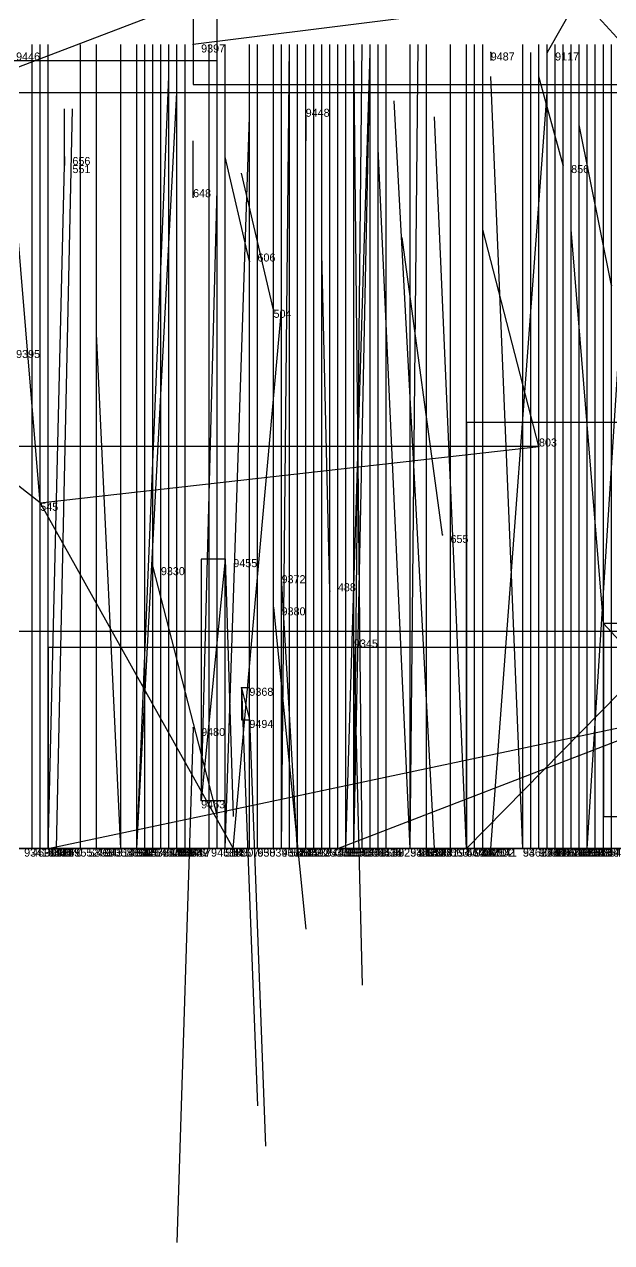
# Model space of a CAD drawing. Extents: x -0.07 to 1.1, y -0.07 to 1.1.
# Drawn here: x 0.695 to 0.768, y -0.049 to 0.1025 of the extents above; entities that cross this region are included whole.
import ezdxf

# ---------------------------------------------------------------- set-up
doc = ezdxf.new("R2010")
doc.units = 0
for name, color, linetype in [('Clients', 3, 'CONTINUOUS'), ('Facilities', 3, 'CONTINUOUS'), ('Facilities_lines', 3, 'CONTINUOUS'), ('Min_max_boxes', 1, 'CONTINUOUS'), ('Normals', 1, 'CONTINUOUS'), ('Source_points', 5, 'CONTINUOUS'), ('Text', 3, 'CONTINUOUS')]:
    doc.layers.add(name, color=color, linetype=linetype)

msp = doc.modelspace()

# ---------------------------------------------------------------- linework, layer by layer
at = {"layer": 'Clients', "color": 5}
for p in [(0.716, 0.1, 1), (0.76, 0.099, 1), (0.7, 0.085), (0.759, 0.05), (0.723, 0.016, 1), (0.717, 0.006, 1), (0.696, 0, 0.267), (0.696, 0, 0.442), (0.697, 0, 0.227), (0.697, 0, 0.617), (0.698, 0, 0.196), (0.698, 0, 0.346), (0.698, 0, 0.502), (0.698, 0, 0.518), (0.698, 0, 0.854), (0.702, 0, 0.168), (0.702, 0, 0.64), (0.704, 0, 0.255), (0.704, 0, 0.307), (0.704, 0, 0.852), (0.707, 0, 0.006), (0.707, 0, 0.498), (0.707, 0, 0.586), (0.707, 0, 0.664), (0.709, 0, 0.682), (0.71, 0, 0.379), (0.71, 0, 0.694), (0.711, 0, 0.408), (0.712, 0, 0.262), (0.712, 0, 0.351), (0.712, 0, 0.414), (0.712, 0, 0.611), (0.713, 0, 0.125), (0.713, 0, 0.809), (0.714, 0, 0.461), (0.715, 0, 0.316), (0.715, 0, 0.445), (0.715, 0, 0.591), (0.718, 0, 0.471), (0.719, 0, 0.274), (0.72, 0, 0.163), (0.721, 0, 0.003), (0.723, 0, 0.758), (0.724, 0, 0.15), (0.726, 0, 0.467), (0.727, 0, 0.394), (0.727, 0, 0.52), (0.727, 0, 0.332), (0.728, 0, 0.469), (0.729, 0, 0.406), (0.73, 0, 0.859), (0.731, 0, 0.516), (0.731, 0, 0.65), (0.732, 0, 0.629), (0.732, 0, 0.534), (0.733, 0, 0.264), (0.733, 0, 0.362), (0.734, 0, 0.637), (0.735, 0, 0.401), (0.736, 0, 0.594), (0.738, 0, 0.361), (0.738, 0, 0.648), (0.738, 0, 0.859), (0.739, 0, 0.554), (0.74, 0, 0.172), (0.743, 0, 0.174), (0.743, 0, 0.625), (0.743, 0, 0.809), (0.745, 0, 0.595), (0.745, 0, 0.732), (0.745, 0, 0.849), (0.745, 0, 0.779), (0.748, 0, 0.236), (0.748, 0, 0.844), (0.75, 0, 0.184), (0.75, 0, 0.441), (0.75, 0, 0.976), (0.751, 0, 0.708), (0.751, 0, 0.851), (0.752, 0, 0.366), (0.752, 0, 0.356), (0.757, 0, 0.54), (0.759, 0, 0.329), (0.759, 0, 0.424), (0.76, 0, 0.274), (0.761, 0, 0.228), (0.762, 0, 0.257), (0.762, 0, 0.736), (0.762, 0, 0.831), (0.763, 0, 0.848), (0.763, 0, 0.792), (0.764, 0, 0.192), (0.764, 0, 0.438), (0.765, 0, 0.57), (0.765, 0, 0.63), (0.766, 0, 0.204), (0.766, 0, 0.157), (0.766, 0, 0.436), (0.766, 0, 0.648), (0.767, 0, 0.201), (0.767, 0, 0.186), (0.768, 0, 0.683)]:
    msp.add_point(p, dxfattribs=at)
at = {"layer": 'Facilities', "color": 3}
for p in [(0.753, 0.099, 1), (0.73, 0.091, 1), (0.7, 0.086), (0.762, 0.085), (0.716, 0.081), (0.723, 0.073), (0.768, 0.07), (0.726, 0.067), (0.697, 0.043), (0.747, 0.039), (0.711, 0.035, 1), (0.72, 0.036, 1), (0.727, 0.033, 1), (0.733, 0.032), (0.726, 0.03, 1), (0.767, 0.028), (0.736, 0.025, 1), (0.722, 0.02, 1), (0.716, 0.015, 1), (0.698, 0, 0.991), (0.699, 0, 0.044), (0.709, 0, 0.955), (0.709, 0, 0.966), (0.72, 0, 0.044), (0.727, 0, 0.914), (0.734, 0, 0.986), (0.735, 0, 0.923), (0.736, 0, 0.93), (0.736, 0, 0.907), (0.737, 0, 0.084), (0.743, 0, 0.918), (0.743, 0, 0.995), (0.746, 0, 0.968), (0.753, 0, 0.054), (0.757, 0, 0.947), (0.758, 0, 0.927), (0.76, 0, 0.128), (0.761, 0, 0.852), (0.765, 0, 0.047)]:
    msp.add_point(p, dxfattribs=at)
at = {"layer": 'Facilities_lines', "color": 3}
for p, q in [((0.72, 0.107), (0.686, 0.094)), ((0.764, 0.106, 1), (0.716, 0.1, 1)), ((0.764, 0.106, 1), (0.76, 0.099, 1)), ((0.764, 0.106, 1), (0.774, 0.095, 1)), ((0.7, 0.086), (0.7, 0.085)), ((0.802, 0.053, 1), (0.75, 0, 0.976)), ((0.697, 0.043), (0.688, 0.05)), ((0.697, 0.043), (0.759, 0.05)), ((0.697, 0.043), (0.721, 0, 0.003)), ((0.72, 0.036, 1), (0.717, 0.006, 1)), ((0.767, 0.028), (0.789, 0.004)), ((0.734, 0, 0.986), (0.804, 0.027, 1)), ((0.698, 0, 0.991), (0.816, 0.025, 1)), ((0.722, 0.02, 1), (0.723, 0.016, 1)), ((0.598, 0, 0.357), (0.696, 0, 0.442)), ((0.598, 0, 0.357), (0.738, 0, 0.361)), ((0.598, 0, 0.357), (0.698, 0, 0.346)), ((0.598, 0, 0.357), (0.71, 0, 0.379)), ((0.598, 0, 0.357), (0.733, 0, 0.362)), ((0.598, 0, 0.357), (0.715, 0, 0.316)), ((0.598, 0, 0.357), (0.712, 0, 0.351)), ((0.598, 0, 0.357), (0.711, 0, 0.408)), ((0.598, 0, 0.357), (0.727, 0, 0.394)), ((0.598, 0, 0.357), (0.704, 0, 0.307)), ((0.637, 0, 0.647), (0.734, 0, 0.637)), ((0.637, 0, 0.647), (0.732, 0, 0.629)), ((0.637, 0, 0.647), (0.71, 0, 0.694)), ((0.637, 0, 0.647), (0.707, 0, 0.586)), ((0.637, 0, 0.647), (0.707, 0, 0.664)), ((0.637, 0, 0.647), (0.731, 0, 0.65)), ((0.637, 0, 0.647), (0.702, 0, 0.64)), ((0.637, 0, 0.647), (0.709, 0, 0.682)), ((0.637, 0, 0.647), (0.698, 0, 0.518)), ((0.637, 0, 0.647), (0.743, 0, 0.625)), ((0.637, 0, 0.647), (0.738, 0, 0.648)), ((0.637, 0, 0.647), (0.715, 0, 0.591)), ((0.637, 0, 0.647), (0.712, 0, 0.611)), ((0.637, 0, 0.647), (0.697, 0, 0.617)), ((0.637, 0, 0.647), (0.766, 0, 0.648)), ((0.641, 0, 0.861), (0.698, 0, 0.854)), ((0.734, 0, 0.986), (0.642, 0, 0.983)), ((0.658, 0, 0.127), (0.704, 0, 0.255)), ((0.658, 0, 0.127), (0.696, 0, 0.267)), ((0.875, 0, 0.481), (0.689, 0, 0.484)), ((0.76, 0, 0.128), (0.697, 0, 0.227)), ((0.76, 0, 0.128), (0.698, 0, 0.196)), ((0.875, 0, 0.481), (0.698, 0, 0.502)), ((0.76, 0, 0.128), (0.702, 0, 0.168)), ((0.761, 0, 0.852), (0.704, 0, 0.852)), ((0.818, 0, 0.017), (0.707, 0, 0.006)), ((0.875, 0, 0.481), (0.707, 0, 0.498)), ((0.709, 0, 0.955), (0.801, 0, 0.962)), ((0.76, 0, 0.128), (0.712, 0, 0.262)), ((0.855, 0, 0.436), (0.712, 0, 0.414)), ((0.76, 0, 0.128), (0.713, 0, 0.125)), ((0.761, 0, 0.852), (0.713, 0, 0.809)), ((0.855, 0, 0.436), (0.714, 0, 0.461)), ((0.855, 0, 0.436), (0.715, 0, 0.445)), ((0.875, 0, 0.481), (0.718, 0, 0.471)), ((0.895, 0, 0.278), (0.719, 0, 0.274)), ((0.76, 0, 0.128), (0.72, 0, 0.163)), ((0.761, 0, 0.852), (0.723, 0, 0.758)), ((0.76, 0, 0.128), (0.724, 0, 0.15)), ((0.855, 0, 0.436), (0.726, 0, 0.467)), ((0.875, 0, 0.481), (0.727, 0, 0.52)), ((0.875, 0, 0.336), (0.727, 0, 0.332)), ((0.875, 0, 0.481), (0.728, 0, 0.469)), ((0.855, 0, 0.436), (0.729, 0, 0.406)), ((0.761, 0, 0.852), (0.73, 0, 0.859)), ((0.875, 0, 0.481), (0.731, 0, 0.516)), ((0.895, 0, 0.553), (0.732, 0, 0.534)), ((0.76, 0, 0.128), (0.733, 0, 0.264)), ((0.734, 0, 0.986), (0.844, 0, 0.968)), ((0.855, 0, 0.436), (0.735, 0, 0.401)), ((0.735, 0, 0.923), (0.816, 0, 0.916)), ((0.854, 0, 0.599), (0.736, 0, 0.594)), ((0.736, 0, 0.93), (0.797, 0, 0.924)), ((0.761, 0, 0.852), (0.738, 0, 0.859)), ((0.895, 0, 0.553), (0.739, 0, 0.554)), ((0.76, 0, 0.128), (0.74, 0, 0.172)), ((0.76, 0, 0.128), (0.743, 0, 0.174)), ((0.743, 0, 0.918), (0.786, 0, 0.919)), ((0.761, 0, 0.852), (0.743, 0, 0.809)), ((0.854, 0, 0.599), (0.745, 0, 0.595)), ((0.761, 0, 0.852), (0.745, 0, 0.732)), ((0.761, 0, 0.852), (0.745, 0, 0.849)), ((0.761, 0, 0.852), (0.745, 0, 0.779)), ((0.746, 0, 0.968), (0.842, 0, 0.936)), ((0.76, 0, 0.128), (0.748, 0, 0.236)), ((0.761, 0, 0.852), (0.748, 0, 0.844)), ((0.76, 0, 0.128), (0.75, 0, 0.184)), ((0.855, 0, 0.436), (0.75, 0, 0.441)), ((0.875, 0, 0.712), (0.751, 0, 0.708)), ((0.761, 0, 0.852), (0.751, 0, 0.851)), ((0.875, 0, 0.336), (0.752, 0, 0.366)), ((0.875, 0, 0.336), (0.752, 0, 0.356)), ((0.895, 0, 0.553), (0.757, 0, 0.54)), ((0.875, 0, 0.336), (0.759, 0, 0.329)), ((0.855, 0, 0.436), (0.759, 0, 0.424)), ((0.76, 0, 0.128), (0.764, 0, 0.192)), ((0.76, 0, 0.128), (0.766, 0, 0.204)), ((0.76, 0, 0.128), (0.79, 0, 0.118)), ((0.76, 0, 0.128), (0.788, 0, 0.154)), ((0.76, 0, 0.128), (0.766, 0, 0.157)), ((0.76, 0, 0.128), (0.778, 0, 0.1)), ((0.76, 0, 0.128), (0.781, 0, 0.188)), ((0.76, 0, 0.128), (0.767, 0, 0.201)), ((0.76, 0, 0.128), (0.822, 0, 0.145)), ((0.76, 0, 0.128), (0.821, 0, 0.141)), ((0.76, 0, 0.128), (0.761, 0, 0.228)), ((0.76, 0, 0.128), (0.787, 0, 0.105)), ((0.76, 0, 0.128), (0.767, 0, 0.186)), ((0.76, 0, 0.128), (0.762, 0, 0.257)), ((0.895, 0, 0.278), (0.76, 0, 0.274)), ((0.761, 0, 0.852), (0.762, 0, 0.736)), ((0.761, 0, 0.852), (0.763, 0, 0.848)), ((0.761, 0, 0.852), (0.829, 0, 0.855)), ((0.761, 0, 0.852), (0.762, 0, 0.831)), ((0.761, 0, 0.852), (0.814, 0, 0.836)), ((0.761, 0, 0.852), (0.781, 0, 0.787)), ((0.761, 0, 0.852), (0.799, 0, 0.855)), ((0.761, 0, 0.852), (0.773, 0, 0.81)), ((0.761, 0, 0.852), (0.821, 0, 0.895)), ((0.761, 0, 0.852), (0.763, 0, 0.792)), ((0.761, 0, 0.852), (0.812, 0, 0.784)), ((0.761, 0, 0.852), (0.806, 0, 0.811)), ((0.855, 0, 0.436), (0.764, 0, 0.438)), ((0.854, 0, 0.599), (0.765, 0, 0.57)), ((0.854, 0, 0.599), (0.765, 0, 0.63)), ((0.855, 0, 0.436), (0.766, 0, 0.436)), ((0.875, 0, 0.712), (0.768, 0, 0.683))]:
    msp.add_line(p, q, dxfattribs=at)
at = {"layer": 'Min_max_boxes', "color": 1}
for p, q in [((0.716, 0.247, 1), (0.716, 0.095, 1)), ((0.716, 0.247, 1), (0.716, 0.095, 1)), ((0.719, 0.098, 1), (0.719, 0.247, 1)), ((0.719, 0.098, 1), (0.719, 0.247, 1)), ((0.642, 0.098, 1), (0.719, 0.098, 1)), ((0.642, 0.098, 1), (0.719, 0.098, 1)), ((0.719, 0.098, 1), (0.719, 0.098, 1)), ((0.686, 0.094), (0.77, 0.094)), ((0.686, 0.094), (0.77, 0.094)), ((0.716, 0.095, 1), (0.789, 0.095, 1)), ((0.716, 0.095, 1), (0.789, 0.095, 1)), ((0.716, 0.095, 1), (0.716, 0.095, 1)), ((0.7, 0.085), (0.7, 0.086)), ((0.7, 0.086), (0.7, 0.086)), ((0.7, 0.086), (0.7, 0.085)), ((0.7, 0.085), (0.7, 0.086)), ((0.7, 0.086), (0.7, 0.086)), ((0.7, 0.086), (0.7, 0.085)), ((0.7, 0.086), (0.7, 0.086)), ((0.7, 0.086), (0.7, 0.086)), ((0.7, 0.085), (0.7, 0.085)), ((0.7, 0.085), (0.7, 0.085)), ((0.7, 0.085), (0.7, 0.085)), ((0.7, 0.085), (0.7, 0.085)), ((0.802, 0.053, 0.976), (0.75, 0.053, 0.976)), ((0.75, 0.053, 0.976), (0.75, 0, 0.976)), ((0.802, 0.053, 1), (0.75, 0.053, 1)), ((0.75, 0.053, 1), (0.75, 0, 1)), ((0.75, 0.053, 0.976), (0.75, 0.053, 1)), ((0.759, 0.05), (0.688, 0.05)), ((0.759, 0.05, 0.003), (0.688, 0.05, 0.003)), ((0.759, 0), (0.759, 0.05)), ((0.759, 0, 0.003), (0.759, 0.05, 0.003)), ((0.759, 0.05), (0.759, 0.05, 0.003)), ((0.72, 0.036, 1), (0.717, 0.036, 1)), ((0.717, 0.036, 1), (0.717, 0.006, 1)), ((0.72, 0.036, 1), (0.717, 0.036, 1)), ((0.717, 0.036, 1), (0.717, 0.006, 1)), ((0.717, 0.036, 1), (0.717, 0.036, 1)), ((0.72, 0.006, 1), (0.72, 0.036, 1)), ((0.72, 0.006, 1), (0.72, 0.036, 1)), ((0.72, 0.036, 1), (0.72, 0.036, 1)), ((0.789, 0.028), (0.767, 0.028)), ((0.767, 0.028), (0.767, 0.004)), ((0.789, 0.028), (0.767, 0.028)), ((0.767, 0.028), (0.767, 0.004)), ((0.767, 0.028), (0.767, 0.028)), ((0.844, 0.027, 0.968), (0.642, 0.027, 0.968)), ((0.844, 0.027, 1), (0.642, 0.027, 1)), ((0.816, 0.025, 0.991), (0.698, 0.025, 0.991)), ((0.698, 0.025, 0.991), (0.698, 0, 0.991)), ((0.816, 0.025, 1), (0.698, 0.025, 1)), ((0.698, 0.025, 1), (0.698, 0, 1)), ((0.698, 0.025, 0.991), (0.698, 0.025, 1)), ((0.723, 0.02, 1), (0.722, 0.02, 1)), ((0.722, 0.02, 1), (0.722, 0.016, 1)), ((0.723, 0.02, 1), (0.722, 0.02, 1)), ((0.722, 0.02, 1), (0.722, 0.016, 1)), ((0.722, 0.02, 1), (0.722, 0.02, 1)), ((0.723, 0.016, 1), (0.723, 0.02, 1)), ((0.723, 0.016, 1), (0.723, 0.02, 1)), ((0.723, 0.02, 1), (0.723, 0.02, 1)), ((0.722, 0.016, 1), (0.723, 0.016, 1)), ((0.722, 0.016, 1), (0.723, 0.016, 1)), ((0.722, 0.016, 1), (0.722, 0.016, 1)), ((0.723, 0.016, 1), (0.723, 0.016, 1)), ((0.717, 0.006, 1), (0.72, 0.006, 1)), ((0.717, 0.006, 1), (0.72, 0.006, 1)), ((0.717, 0.006, 1), (0.717, 0.006, 1)), ((0.72, 0.006, 1), (0.72, 0.006, 1)), ((0.767, 0.004), (0.789, 0.004)), ((0.767, 0.004), (0.789, 0.004)), ((0.767, 0.004), (0.767, 0.004)), ((0.485, 0, 0.246), (0.738, 0, 0.246)), ((0.738, 0, 0.246), (0.485, 0, 0.246)), ((0.485, 0, 0.511), (0.738, 0, 0.511)), ((0.738, 0, 0.511), (0.485, 0, 0.511)), ((0.504, 0, 0.489), (0.766, 0, 0.489)), ((0.766, 0, 0.489), (0.504, 0, 0.489)), ((0.504, 0, 0.749), (0.766, 0, 0.749)), ((0.766, 0, 0.749), (0.504, 0, 0.749)), ((0.57, 0, 0.753), (0.698, 0, 0.753)), ((0.698, 0, 0.753), (0.57, 0, 0.753)), ((0.57, 0, 0.895), (0.698, 0, 0.895)), ((0.698, 0, 0.895), (0.57, 0, 0.895)), ((0.602, 0, 0.101), (0.704, 0, 0.101)), ((0.704, 0, 0.101), (0.602, 0, 0.101)), ((0.602, 0, 0.267), (0.704, 0, 0.267)), ((0.704, 0, 0.267), (0.602, 0, 0.267)), ((0.642, 0, 0.968), (0.844, 0, 0.968)), ((0.642, 0, 1), (0.844, 0, 1)), ((0.688, 0), (0.759, 0)), ((0.688, 0, 0.003), (0.759, 0, 0.003)), ((0.689, 0, 0.469), (0.895, 0, 0.469)), ((0.895, 0, 0.469), (0.689, 0, 0.469)), ((0.689, 0, 0.521), (0.895, 0, 0.521)), ((0.895, 0, 0.521), (0.689, 0, 0.521)), ((0.697, 0, 0.1), (0.822, 0, 0.1)), ((0.822, 0, 0.1), (0.697, 0, 0.1)), ((0.697, 0, 0.1), (0.697, 0, 0.1)), ((0.697, 0, 0.264), (0.822, 0, 0.264)), ((0.822, 0, 0.264), (0.697, 0, 0.264)), ((0.697, 0, 0.264), (0.697, 0, 0.264)), ((0.697, 0, 0.1), (0.697, 0, 0.264)), ((0.697, 0, 0.1), (0.697, 0, 0.264)), ((0.698, 0, 0.991), (0.816, 0, 0.991)), ((0.698, 0, 1), (0.816, 0, 1)), ((0.698, 0, 0.991), (0.698, 0, 1)), ((0.698, 0, 0.753), (0.698, 0, 0.753)), ((0.698, 0, 0.895), (0.698, 0, 0.895)), ((0.698, 0, 0.753), (0.698, 0, 0.895)), ((0.698, 0, 0.753), (0.698, 0, 0.895)), ((0.704, 0, 0.101), (0.704, 0, 0.101)), ((0.704, 0, 0.267), (0.704, 0, 0.267)), ((0.704, 0, 0.101), (0.704, 0, 0.267)), ((0.704, 0, 0.101), (0.704, 0, 0.267)), ((0.704, 0, 0.732), (0.829, 0, 0.732)), ((0.829, 0, 0.732), (0.704, 0, 0.732)), ((0.704, 0, 0.732), (0.704, 0, 0.732)), ((0.704, 0, 0.895), (0.829, 0, 0.895)), ((0.829, 0, 0.895), (0.704, 0, 0.895)), ((0.704, 0, 0.895), (0.704, 0, 0.895)), ((0.704, 0, 0.732), (0.704, 0, 0.895)), ((0.704, 0, 0.732), (0.704, 0, 0.895)), ((0.707, 0, 0.006), (0.818, 0, 0.006)), ((0.818, 0, 0.006), (0.707, 0, 0.006)), ((0.707, 0, 0.006), (0.707, 0, 0.006)), ((0.707, 0, 0.017), (0.818, 0, 0.017)), ((0.818, 0, 0.017), (0.707, 0, 0.017)), ((0.707, 0, 0.017), (0.707, 0, 0.017)), ((0.707, 0, 0.006), (0.707, 0, 0.017)), ((0.707, 0, 0.006), (0.707, 0, 0.017)), ((0.709, 0, 0.955), (0.801, 0, 0.955)), ((0.801, 0, 0.955), (0.709, 0, 0.955)), ((0.709, 0, 0.955), (0.709, 0, 0.955)), ((0.709, 0, 0.962), (0.801, 0, 0.962)), ((0.801, 0, 0.962), (0.709, 0, 0.962)), ((0.709, 0, 0.962), (0.709, 0, 0.962)), ((0.709, 0, 0.955), (0.709, 0, 0.962)), ((0.709, 0, 0.955), (0.709, 0, 0.962)), ((0.712, 0, 0.394), (0.861, 0, 0.394)), ((0.861, 0, 0.394), (0.712, 0, 0.394)), ((0.712, 0, 0.394), (0.712, 0, 0.394)), ((0.712, 0, 0.467), (0.861, 0, 0.467)), ((0.861, 0, 0.467), (0.712, 0, 0.467)), ((0.712, 0, 0.467), (0.712, 0, 0.467)), ((0.712, 0, 0.394), (0.712, 0, 0.467)), ((0.712, 0, 0.394), (0.712, 0, 0.467)), ((0.719, 0, 0.262), (0.895, 0, 0.262)), ((0.895, 0, 0.262), (0.719, 0, 0.262)), ((0.719, 0, 0.262), (0.719, 0, 0.262)), ((0.719, 0, 0.285), (0.895, 0, 0.285)), ((0.895, 0, 0.285), (0.719, 0, 0.285)), ((0.719, 0, 0.285), (0.719, 0, 0.285)), ((0.719, 0, 0.262), (0.719, 0, 0.285)), ((0.719, 0, 0.262), (0.719, 0, 0.285)), ((0.727, 0, 0.299), (0.892, 0, 0.299)), ((0.892, 0, 0.299), (0.727, 0, 0.299)), ((0.727, 0, 0.299), (0.727, 0, 0.299)), ((0.727, 0, 0.366), (0.892, 0, 0.366)), ((0.892, 0, 0.366), (0.727, 0, 0.366)), ((0.727, 0, 0.366), (0.727, 0, 0.366)), ((0.727, 0, 0.299), (0.727, 0, 0.366)), ((0.727, 0, 0.299), (0.727, 0, 0.366)), ((0.732, 0, 0.531), (0.899, 0, 0.531)), ((0.899, 0, 0.531), (0.732, 0, 0.531)), ((0.732, 0, 0.531), (0.732, 0, 0.531)), ((0.732, 0, 0.572), (0.899, 0, 0.572)), ((0.899, 0, 0.572), (0.732, 0, 0.572)), ((0.732, 0, 0.572), (0.732, 0, 0.572)), ((0.732, 0, 0.531), (0.732, 0, 0.572)), ((0.732, 0, 0.531), (0.732, 0, 0.572)), ((0.735, 0, 0.916), (0.816, 0, 0.916)), ((0.816, 0, 0.916), (0.735, 0, 0.916)), ((0.735, 0, 0.916), (0.735, 0, 0.916)), ((0.735, 0, 0.923), (0.816, 0, 0.923)), ((0.816, 0, 0.923), (0.735, 0, 0.923)), ((0.735, 0, 0.923), (0.735, 0, 0.923)), ((0.735, 0, 0.916), (0.735, 0, 0.923)), ((0.735, 0, 0.916), (0.735, 0, 0.923)), ((0.736, 0, 0.56), (0.882, 0, 0.56)), ((0.882, 0, 0.56), (0.736, 0, 0.56)), ((0.736, 0, 0.56), (0.736, 0, 0.56)), ((0.736, 0, 0.651), (0.882, 0, 0.651)), ((0.882, 0, 0.651), (0.736, 0, 0.651)), ((0.736, 0, 0.651), (0.736, 0, 0.651)), ((0.736, 0, 0.56), (0.736, 0, 0.651)), ((0.736, 0, 0.56), (0.736, 0, 0.651)), ((0.736, 0, 0.924), (0.797, 0, 0.924)), ((0.797, 0, 0.924), (0.736, 0, 0.924)), ((0.736, 0, 0.924), (0.736, 0, 0.924)), ((0.736, 0, 0.93), (0.797, 0, 0.93)), ((0.797, 0, 0.93), (0.736, 0, 0.93)), ((0.736, 0, 0.93), (0.736, 0, 0.93)), ((0.736, 0, 0.924), (0.736, 0, 0.93)), ((0.736, 0, 0.924), (0.736, 0, 0.93)), ((0.738, 0, 0.246), (0.738, 0, 0.246)), ((0.738, 0, 0.511), (0.738, 0, 0.511)), ((0.738, 0, 0.246), (0.738, 0, 0.511)), ((0.738, 0, 0.246), (0.738, 0, 0.511)), ((0.743, 0, 0.918), (0.786, 0, 0.918)), ((0.786, 0, 0.918), (0.743, 0, 0.918)), ((0.743, 0, 0.918), (0.743, 0, 0.918)), ((0.743, 0, 0.919), (0.786, 0, 0.919)), ((0.786, 0, 0.919), (0.743, 0, 0.919)), ((0.743, 0, 0.919), (0.743, 0, 0.919)), ((0.743, 0, 0.918), (0.743, 0, 0.919)), ((0.743, 0, 0.918), (0.743, 0, 0.919)), ((0.746, 0, 0.936), (0.842, 0, 0.936)), ((0.842, 0, 0.936), (0.746, 0, 0.936)), ((0.746, 0, 0.936), (0.746, 0, 0.936)), ((0.746, 0, 0.968), (0.842, 0, 0.968)), ((0.842, 0, 0.968), (0.746, 0, 0.968)), ((0.746, 0, 0.968), (0.746, 0, 0.968)), ((0.746, 0, 0.936), (0.746, 0, 0.968)), ((0.746, 0, 0.936), (0.746, 0, 0.968)), ((0.75, 0, 0.976), (0.802, 0, 0.976)), ((0.75, 0, 1), (0.802, 0, 1)), ((0.75, 0, 0.976), (0.75, 0, 1)), ((0.751, 0, 0.665), (0.892, 0, 0.665)), ((0.892, 0, 0.665), (0.751, 0, 0.665)), ((0.751, 0, 0.665), (0.751, 0, 0.665)), ((0.751, 0, 0.757), (0.892, 0, 0.757)), ((0.892, 0, 0.757), (0.751, 0, 0.757)), ((0.751, 0, 0.757), (0.751, 0, 0.757)), ((0.751, 0, 0.665), (0.751, 0, 0.757)), ((0.751, 0, 0.665), (0.751, 0, 0.757)), ((0.759, 0), (0.759, 0, 0.003)), ((0.766, 0, 0.489), (0.766, 0, 0.489)), ((0.766, 0, 0.749), (0.766, 0, 0.749)), ((0.766, 0, 0.489), (0.766, 0, 0.749)), ((0.766, 0, 0.489), (0.766, 0, 0.749))]:
    msp.add_line(p, q, dxfattribs=at)
at = {"layer": 'Normals', "color": 1}
for p, q in [((0.696, 0, 0.442), (0.696, 0.1, 0.442)), ((0.696, 0, 0.267), (0.696, 0.1, 0.267)), ((0.697, 0, 0.227), (0.697, 0.1, 0.227)), ((0.697, 0, 0.617), (0.697, 0.1, 0.617)), ((0.698, 0, 0.196), (0.698, 0.1, 0.196)), ((0.698, 0, 0.346), (0.698, 0.1, 0.346)), ((0.698, 0, 0.502), (0.698, 0.1, 0.502)), ((0.698, 0, 0.518), (0.698, 0.1, 0.518)), ((0.698, 0, 0.854), (0.698, 0.1, 0.854)), ((0.702, 0, 0.168), (0.702, 0.1, 0.168)), ((0.702, 0, 0.64), (0.702, 0.1, 0.64)), ((0.704, 0, 0.255), (0.704, 0.1, 0.255)), ((0.704, 0, 0.307), (0.704, 0.1, 0.307)), ((0.704, 0, 0.852), (0.704, 0.1, 0.852)), ((0.707, 0, 0.498), (0.707, 0.1, 0.498)), ((0.707, 0, 0.586), (0.707, 0.1, 0.586)), ((0.707, 0, 0.664), (0.707, 0.1, 0.664)), ((0.709, 0, 0.682), (0.709, 0.1, 0.682)), ((0.71, 0, 0.379), (0.71, 0.1, 0.379)), ((0.71, 0, 0.694), (0.71, 0.1, 0.694)), ((0.711, 0, 0.408), (0.711, 0.1, 0.408)), ((0.712, 0, 0.414), (0.712, 0.1, 0.414)), ((0.712, 0, 0.262), (0.712, 0.1, 0.262)), ((0.712, 0, 0.351), (0.712, 0.1, 0.351)), ((0.712, 0, 0.611), (0.712, 0.1, 0.611)), ((0.713, 0, 0.125), (0.713, 0.1, 0.125)), ((0.713, 0, 0.809), (0.713, 0.1, 0.809)), ((0.714, 0, 0.461), (0.714, 0.1, 0.461)), ((0.715, 0, 0.316), (0.715, 0.1, 0.316)), ((0.715, 0, 0.445), (0.715, 0.1, 0.445)), ((0.715, 0, 0.591), (0.715, 0.1, 0.591)), ((0.716, 0.1, 1), (0.716, 0.1, 1.1)), ((0.718, 0, 0.471), (0.718, 0.1, 0.471)), ((0.719, 0, 0.274), (0.719, 0.1, 0.274)), ((0.72, 0, 0.163), (0.72, 0.1, 0.163)), ((0.723, 0, 0.758), (0.723, 0.1, 0.758)), ((0.724, 0, 0.15), (0.724, 0.1, 0.15)), ((0.726, 0, 0.467), (0.726, 0.1, 0.467)), ((0.727, 0, 0.332), (0.727, 0.1, 0.332)), ((0.727, 0, 0.394), (0.727, 0.1, 0.394)), ((0.727, 0, 0.52), (0.727, 0.1, 0.52)), ((0.727, 0, 0.914), (0.728, 0.1, 0.905)), ((0.728, 0, 0.469), (0.728, 0.1, 0.469)), ((0.729, 0, 0.406), (0.729, 0.1, 0.406)), ((0.73, 0, 0.859), (0.73, 0.1, 0.859)), ((0.731, 0, 0.516), (0.731, 0.1, 0.516)), ((0.731, 0, 0.65), (0.731, 0.1, 0.65)), ((0.732, 0, 0.534), (0.732, 0.1, 0.534)), ((0.732, 0, 0.629), (0.732, 0.1, 0.629)), ((0.733, 0, 0.264), (0.733, 0.1, 0.264)), ((0.733, 0, 0.362), (0.733, 0.1, 0.362)), ((0.734, 0, 0.637), (0.734, 0.1, 0.637)), ((0.735, 0, 0.401), (0.735, 0.1, 0.401)), ((0.737, 0, 0.084), (0.736, 0.1, 0.09)), ((0.736, 0, 0.594), (0.736, 0.1, 0.594)), ((0.736, 0, 0.907), (0.737, 0.1, 0.902)), ((0.738, 0, 0.361), (0.738, 0.1, 0.361)), ((0.738, 0, 0.648), (0.738, 0.1, 0.648)), ((0.738, 0, 0.859), (0.738, 0.1, 0.859)), ((0.739, 0, 0.554), (0.739, 0.1, 0.554)), ((0.74, 0, 0.172), (0.74, 0.1, 0.172)), ((0.743, 0, 0.174), (0.743, 0.1, 0.174)), ((0.743, 0, 0.625), (0.743, 0.1, 0.625)), ((0.743, 0, 0.918), (0.744, 0.1, 0.909)), ((0.743, 0, 0.809), (0.743, 0.1, 0.809)), ((0.745, 0, 0.595), (0.745, 0.1, 0.595)), ((0.745, 0, 0.732), (0.745, 0.1, 0.732)), ((0.745, 0, 0.849), (0.745, 0.1, 0.849)), ((0.745, 0, 0.779), (0.745, 0.1, 0.779)), ((0.748, 0, 0.236), (0.748, 0.1, 0.236)), ((0.748, 0, 0.844), (0.748, 0.1, 0.844)), ((0.75, 0, 0.184), (0.75, 0.1, 0.184)), ((0.75, 0, 0.441), (0.75, 0.1, 0.441)), ((0.751, 0, 0.708), (0.751, 0.1, 0.708)), ((0.751, 0, 0.851), (0.751, 0.1, 0.851)), ((0.752, 0, 0.366), (0.752, 0.1, 0.366)), ((0.752, 0, 0.356), (0.752, 0.1, 0.356)), ((0.757, 0, 0.54), (0.757, 0.1, 0.54)), ((0.759, 0, 0.329), (0.759, 0.1, 0.329)), ((0.759, 0, 0.424), (0.759, 0.1, 0.424)), ((0.76, 0, 0.128), (0.76, 0.1, 0.128)), ((0.76, 0, 0.274), (0.76, 0.1, 0.274)), ((0.761, 0, 0.228), (0.761, 0.1, 0.228)), ((0.761, 0, 0.852), (0.761, 0.1, 0.852)), ((0.762, 0, 0.257), (0.762, 0.1, 0.257)), ((0.762, 0, 0.736), (0.762, 0.1, 0.736)), ((0.762, 0, 0.831), (0.762, 0.1, 0.831)), ((0.763, 0, 0.848), (0.763, 0.1, 0.848)), ((0.763, 0, 0.792), (0.763, 0.1, 0.792)), ((0.764, 0, 0.192), (0.764, 0.1, 0.192)), ((0.764, 0, 0.438), (0.764, 0.1, 0.438)), ((0.765, 0, 0.57), (0.765, 0.1, 0.57)), ((0.765, 0, 0.63), (0.765, 0.1, 0.63)), ((0.766, 0, 0.204), (0.766, 0.1, 0.204)), ((0.766, 0, 0.157), (0.766, 0.1, 0.157)), ((0.766, 0, 0.436), (0.766, 0.1, 0.436)), ((0.766, 0, 0.648), (0.766, 0.1, 0.648)), ((0.767, 0, 0.201), (0.767, 0.1, 0.201)), ((0.767, 0, 0.186), (0.767, 0.1, 0.186)), ((0.768, 0, 0.683), (0.768, 0.1, 0.683)), ((0.735, 0, 0.923), (0.738, 0.099, 0.911)), ((0.736, 0, 0.93), (0.738, 0.099, 0.918)), ((0.753, 0.099, 1), (0.753, 0.098, 1.1)), ((0.758, 0, 0.927), (0.758, 0.099, 0.913)), ((0.76, 0.099, 1), (0.76, 0.099, 1.1)), ((0.709, 0, 0.955), (0.713, 0.096, 0.927)), ((0.757, 0, 0.947), (0.753, 0.096, 0.921)), ((0.762, 0.085), (0.759, 0.096, 0.099)), ((0.709, 0, 0.966), (0.714, 0.094, 0.932)), ((0.753, 0, 0.054), (0.76, 0.094, 0.086)), ((0.765, 0, 0.047), (0.771, 0.094, 0.081)), ((0.746, 0, 0.968), (0.741, 0.093, 0.931)), ((0.699, 0, 0.044), (0.701, 0.092, 0.084)), ((0.7, 0.086), (0.7, 0.092, 0.1)), ((0.7, 0.085), (0.7, 0.091, 0.1)), ((0.72, 0, 0.044), (0.723, 0.091, 0.085)), ((0.73, 0.091, 1), (0.73, 0.088, 1.1)), ((0.75, 0, 0.976), (0.746, 0.091, 0.935)), ((0.768, 0.07), (0.764, 0.09, 0.098)), ((0.716, 0.081), (0.716, 0.088, 0.1)), ((0.734, 0, 0.986), (0.734, 0.089, 0.94)), ((0.743, 0, 0.995), (0.739, 0.087, 0.946)), ((0.698, 0, 0.991), (0.7, 0.085, 0.938)), ((0.723, 0.073), (0.72, 0.086, 0.099)), ((0.726, 0.067), (0.722, 0.084, 0.098)), ((0.717, 0.006, 1), (0.719, 0.082, 0.936)), ((0.697, 0.043), (0.694, 0.079, 0.093)), ((0.747, 0.039), (0.742, 0.076, 0.093)), ((0.759, 0.05), (0.752, 0.077, 0.096)), ((0.767, 0.028), (0.763, 0.077, 0.087)), ((0.733, 0.032), (0.732, 0.074, 0.091)), ((0.721, 0, 0.003), (0.727, 0.067, 0.077)), ((0.707, 0, 0.006), (0.704, 0.064, 0.083)), ((0.711, 0.035, 1), (0.719, 0.004, 1.095)), ((0.72, 0.036, 1), (0.721, 0.004, 1.095)), ((0.727, 0.033, 1), (0.729, -0.001, 1.094)), ((0.726, 0.03, 1), (0.73, -0.01, 1.091)), ((0.736, 0.025, 1), (0.737, -0.017, 1.091)), ((0.722, 0.02, 1), (0.724, -0.032, 1.085)), ((0.723, 0.016, 1), (0.725, -0.037, 1.085)), ((0.716, 0.015, 1), (0.714, -0.049, 1.077))]:
    msp.add_line(p, q, dxfattribs=at)
at = {"layer": 'Source_points', "color": 5}
for p in [(0.716, 0.1, 1), (0.753, 0.099, 1), (0.76, 0.099, 1), (0.73, 0.091, 1), (0.7, 0.086), (0.7, 0.085), (0.762, 0.085), (0.716, 0.081), (0.723, 0.073), (0.768, 0.07), (0.726, 0.067), (0.759, 0.05), (0.697, 0.043), (0.747, 0.039), (0.711, 0.035, 1), (0.72, 0.036, 1), (0.727, 0.033, 1), (0.733, 0.032), (0.726, 0.03, 1), (0.767, 0.028), (0.736, 0.025, 1), (0.722, 0.02, 1), (0.723, 0.016, 1), (0.716, 0.015, 1), (0.717, 0.006, 1), (0.696, 0, 0.442), (0.696, 0, 0.267), (0.697, 0, 0.227), (0.697, 0, 0.617), (0.698, 0, 0.196), (0.698, 0, 0.346), (0.698, 0, 0.502), (0.698, 0, 0.518), (0.698, 0, 0.991), (0.698, 0, 0.854), (0.699, 0, 0.044), (0.702, 0, 0.168), (0.702, 0, 0.64), (0.704, 0, 0.255), (0.704, 0, 0.307), (0.704, 0, 0.852), (0.707, 0, 0.006), (0.707, 0, 0.498), (0.707, 0, 0.586), (0.707, 0, 0.664), (0.709, 0, 0.682), (0.709, 0, 0.955), (0.709, 0, 0.966), (0.71, 0, 0.379), (0.71, 0, 0.694), (0.711, 0, 0.408), (0.712, 0, 0.414), (0.712, 0, 0.262), (0.712, 0, 0.351), (0.712, 0, 0.611), (0.713, 0, 0.125), (0.713, 0, 0.809), (0.714, 0, 0.461), (0.715, 0, 0.316), (0.715, 0, 0.445), (0.715, 0, 0.591), (0.718, 0, 0.471), (0.719, 0, 0.274), (0.72, 0, 0.163), (0.72, 0, 0.044), (0.721, 0, 0.003), (0.723, 0, 0.758), (0.724, 0, 0.15), (0.726, 0, 0.467), (0.727, 0, 0.332), (0.727, 0, 0.394), (0.727, 0, 0.52), (0.727, 0, 0.914), (0.728, 0, 0.469), (0.729, 0, 0.406), (0.73, 0, 0.859), (0.731, 0, 0.516), (0.731, 0, 0.65), (0.732, 0, 0.534), (0.732, 0, 0.629), (0.733, 0, 0.264), (0.733, 0, 0.362), (0.734, 0, 0.637), (0.734, 0, 0.986), (0.735, 0, 0.401), (0.735, 0, 0.923), (0.736, 0, 0.594), (0.736, 0, 0.93), (0.736, 0, 0.907), (0.737, 0, 0.084), (0.738, 0, 0.361), (0.738, 0, 0.648), (0.738, 0, 0.859), (0.739, 0, 0.554), (0.74, 0, 0.172), (0.743, 0, 0.174), (0.743, 0, 0.625), (0.743, 0, 0.918), (0.743, 0, 0.995), (0.743, 0, 0.809), (0.745, 0, 0.595), (0.745, 0, 0.732), (0.745, 0, 0.849), (0.745, 0, 0.779), (0.746, 0, 0.968), (0.748, 0, 0.236), (0.748, 0, 0.844), (0.75, 0, 0.184), (0.75, 0, 0.441), (0.75, 0, 0.976), (0.751, 0, 0.708), (0.751, 0, 0.851), (0.752, 0, 0.366), (0.752, 0, 0.356), (0.753, 0, 0.054), (0.757, 0, 0.54), (0.757, 0, 0.947), (0.758, 0, 0.927), (0.759, 0, 0.329), (0.759, 0, 0.424), (0.76, 0, 0.128), (0.76, 0, 0.274), (0.761, 0, 0.228), (0.761, 0, 0.852), (0.762, 0, 0.257), (0.762, 0, 0.736), (0.762, 0, 0.831), (0.763, 0, 0.848), (0.763, 0, 0.792), (0.764, 0, 0.192), (0.764, 0, 0.438), (0.765, 0, 0.047), (0.765, 0, 0.57), (0.765, 0, 0.63), (0.766, 0, 0.204), (0.766, 0, 0.157), (0.766, 0, 0.436), (0.766, 0, 0.648), (0.767, 0, 0.201), (0.767, 0, 0.186), (0.768, 0, 0.683)]:
    msp.add_point(p, dxfattribs=at)

# ---------------------------------------------------------------- texts
at = {"layer": 'Text', "color": 3}
for s, p in [('9397', (0.717, 0.099, 1)), ('9446', (0.694, 0.098, 1)), ('9487', (0.753, 0.098, 1)), ('9117', (0.761, 0.098, 1)), ('9448', (0.73, 0.091, 1)), ('551', (0.701, 0.084)), ('656', (0.701, 0.085)), ('856', (0.763, 0.084)), ('648', (0.716, 0.081)), ('606', (0.724, 0.073)), ('504', (0.726, 0.066)), ('9395', (0.694, 0.061, 1)), ('803', (0.759, 0.05)), ('545', (0.697, 0.042)), ('655', (0.748, 0.038)), ('9330', (0.712, 0.034, 1)), ('9455', (0.721, 0.035, 1)), ('9372', (0.727, 0.033, 1)), ('488', (0.734, 0.032)), ('9380', (0.727, 0.029, 1)), ('9345', (0.736, 0.025, 1)), ('9368', (0.723, 0.019, 1)), ('9494', (0.723, 0.015, 1)), ('9480', (0.717, 0.014, 1)), ('9463', (0.717, 0.005, 1)), ('9341', (0.695, -0.001, 0.811)), ('4591', (0.696, -0.001, 0.442)), ('4639', (0.696, -0.001, 0.267)), ('4631', (0.698, -0.001, 0.346)), ('5444', (0.698, -0.001, 0.617)), ('9407', (0.698, -0.001, 0.854)), ('637', (0.698, -0.001, 0.227)), ('4673', (0.699, -0.001, 0.502)), ('5365', (0.699, -0.001, 0.518)), ('554', (0.699, -0.001, 0.196)), ('9349', (0.699, -0.001, 0.991)), ('670', (0.7, -0.001, 0.044)), ('552', (0.702, -0.001, 0.168)), ('5398', (0.703, -0.001, 0.64)), ('4603', (0.704, -0.001, 0.255)), ('4680', (0.704, -0.001, 0.307)), ('9431', (0.705, -0.001, 0.852)), ('583', (0.707, -0.001, 0.006)), ('5386', (0.707, -0.001, 0.586)), ('4640', (0.708, -0.001, 0.498)), ('5392', (0.708, -0.001, 0.664)), ('5421', (0.709, -0.001, 0.682)), ('9376', (0.709, -0.001, 0.955)), ('4636', (0.71, -0.001, 0.379)), ('5376', (0.71, -0.001, 0.694)), ('9432', (0.71, -0.001, 0.966)), ('4623', (0.712, -0.001, 0.414)), ('4675', (0.712, -0.001, 0.408)), ('4646', (0.713, -0.001, 0.262)), ('4664', (0.713, -0.001, 0.351)), ('5440', (0.713, -0.001, 0.611)), ('9489', (0.713, -0.001, 0.809)), ('4597', (0.714, -0.001, 0.461)), ('625', (0.714, -0.001, 0.125)), ('4649', (0.715, -0.001, 0.316)), ('5437', (0.715, -0.001, 0.591)), ('4679', (0.716, -0.001, 0.445)), ('4588', (0.719, -0.001, 0.274)), ('4616', (0.719, -0.001, 0.471)), ('514', (0.72, -0.001, 0.044)), ('485', (0.721, -0.001, 0.163)), ('507', (0.722, -0.001, 0.003)), ('9383', (0.724, -0.001, 0.758)), ('650', (0.724, -0.001, 0.15)), ('4652', (0.727, -0.001, 0.332)), ('4658', (0.727, -0.001, 0.467)), ('4677', (0.727, -0.001, 0.394)), ('9378', (0.727, -0.001, 0.914)), ('5358', (0.728, -0.001, 0.52)), ('4622', (0.729, -0.001, 0.469)), ('4592', (0.73, -0.001, 0.406)), ('9417', (0.73, -0.001, 0.859)), ('5377', (0.731, -0.001, 0.516)), ('5394', (0.731, -0.001, 0.65)), ('5353', (0.733, -0.001, 0.534)), ('5375', (0.733, -0.001, 0.629)), ('4610', (0.734, -0.001, 0.264)), ('4638', (0.734, -0.001, 0.362)), ('5355', (0.734, -0.001, 0.637)), ('4660', (0.735, -0.001, 0.401)), ('9500', (0.735, -0.001, 0.986)), ('9450', (0.736, -0.001, 0.907)), ('9475', (0.736, -0.001, 0.923)), ('534', (0.737, -0.001, 0.084)), ('5401', (0.737, -0.001, 0.594)), ('9449', (0.737, -0.001, 0.93)), ('4614', (0.739, -0.001, 0.361)), ('5435', (0.739, -0.001, 0.648)), ('9434', (0.739, -0.001, 0.859)), ('580', (0.74, -0.001, 0.172)), ('5432', (0.74, -0.001, 0.554)), ('5429', (0.743, -0.001, 0.625)), ('9363', (0.743, -0.001, 0.918)), ('9443', (0.743, -0.001, 0.809)), ('577', (0.744, -0.001, 0.174)), ('9428', (0.744, -0.001, 0.995)), ('5400', (0.745, -0.001, 0.595)), ('9375', (0.745, -0.001, 0.849)), ('9445', (0.745, -0.001, 0.779)), ('5447', (0.746, -0.001, 0.732)), ('9381', (0.746, -0.001, 0.968)), ('563', (0.748, -0.001, 0.236)), ('9477', (0.749, -0.001, 0.844)), ('4643', (0.75, -0.001, 0.441)), ('570', (0.75, -0.001, 0.184)), ('9362', (0.751, -0.001, 0.851)), ('9447', (0.751, -0.001, 0.976)), ('4670', (0.752, -0.001, 0.356)), ('5410', (0.752, -0.001, 0.708)), ('4602', (0.753, -0.001, 0.366)), ('641', (0.754, -0.001, 0.054)), ('5362', (0.757, -0.001, 0.54)), ('9465', (0.757, -0.001, 0.947)), ('9092', (0.759, -0.001, 0.927)), ('4454', (0.76, -0.001, 0.329)), ('4541', (0.76, -0.001, 0.424)), ('909', (0.76, -0.001, 0.128)), ('4422', (0.761, -0.001, 0.274)), ('922', (0.761, -0.001, 0.228)), ('5645', (0.762, -0.001, 0.736)), ('9103', (0.762, -0.001, 0.852)), ('4421', (0.763, -0.001, 0.257)), ('9159', (0.763, -0.001, 0.831)), ('4419', (0.764, -0.001, 0.438)), ('9030', (0.764, -0.001, 0.848)), ('9267', (0.764, -0.001, 0.792)), ('5579', (0.765, -0.001, 0.57)), ('5646', (0.765, -0.001, 0.63)), ('927', (0.765, -0.001, 0.047)), ('731', (0.765, -0.001, 0.192)), ('4549', (0.766, -0.001, 0.436)), ('5604', (0.766, -0.001, 0.648)), ('764', (0.766, -0.001, 0.204)), ('854', (0.767, -0.001, 0.157))]:
    msp.add_text(s, height=0.001, dxfattribs=at).set_placement(p)

doc.saveas('drawing.dxf')
